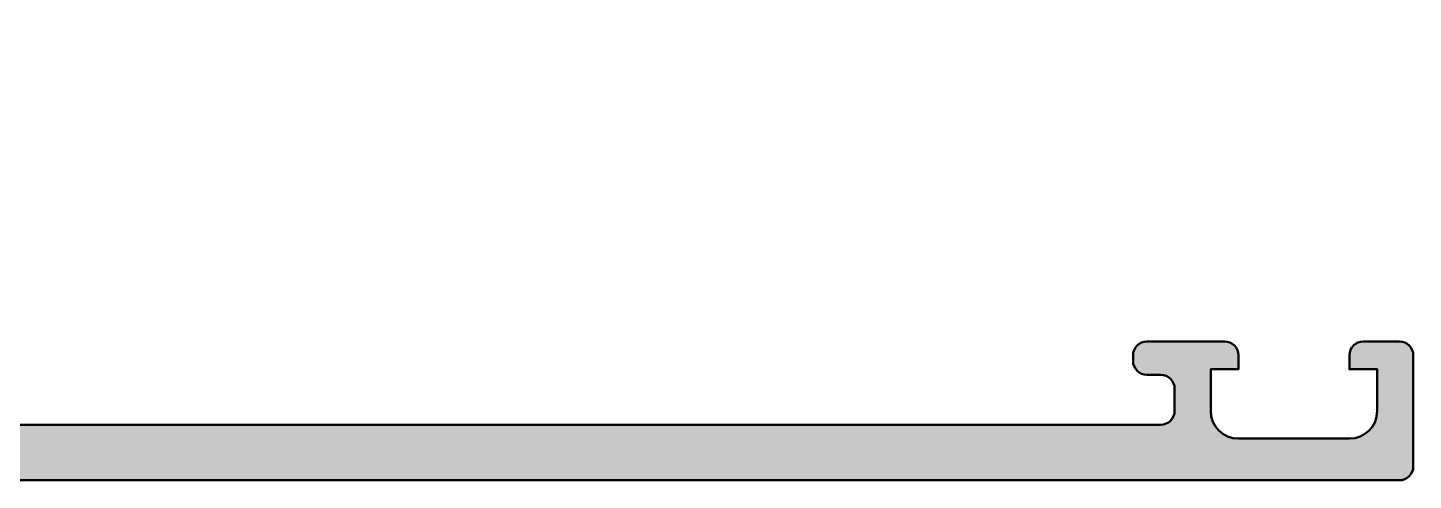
# Model space of a CAD drawing. Extents: x 0 to 107, y 0 to 90.
# Drawn here: x 57.07 to 107, y 0 to 16.3 of the extents above; entities that cross this region are included whole.
import ezdxf

# ---------------------------------------------------------------- set-up
doc = ezdxf.new("R2010")
doc.units = 0
doc.layers.add('0S-Alu contour', color=7, linetype='Continuous', lineweight=50)
doc.layers.add('0S-Alu hatch', color=252, linetype='Continuous', lineweight=25)

# ---------------------------------------------------------------- blocks, each defined once
blk = doc.blocks.new('462580__AE977219_CE54_4186_94C7_4230D9672D73_')
at = {"layer": '0S-Alu hatch'}
h = blk.add_hatch(color=256, dxfattribs=at)
edge = h.paths.add_edge_path()
edge.add_ellipse((50.10000000000005, 3.431119354686243), major_axis=(-1.000000000000035, 0), ratio=1, start_angle=0, end_angle=85.91438322002278, ccw=False)
edge.add_line((49.10000000000001, 3.43111935468624), (49.1, 10.1))
edge.add_ellipse((49.6, 10.10000015128488), major_axis=(-0.5000000000000301, 0), ratio=1, start_angle=-89.99999999999591, end_angle=1.732971230694602e-05, ccw=False)
edge.add_line((49.59999999999997, 10.60000015128491), (50.5, 10.60000000000001))
edge.add_arc((50.50000000000004, 11.10000015128486), 0.4999999999999574, 269.9999999999951, 360)
edge.add_line((51, 11.10000015128486), (51.00000000000001, 12.4998629859011))
edge.add_ellipse((51.07883680233441, 12.7673838415071), major_axis=(-0.2788954097622999, 0), ratio=1, start_angle=-1.1645648168134244, end_angle=73.58006877694788, ccw=False)
edge.add_line((50.79999900000001, 12.77305213717746), (50.79999900000002, 13.22664598589257))
edge.add_ellipse((51.07886710018399, 13.23230679019579), major_axis=(-0.2789255492162316, 0), ratio=1, start_angle=-73.57540492508872, end_angle=1.1628997974455046, ccw=False)
edge.add_line((51.00000000000001, 13.49985013717745), (51.00000000000002, 15.37986098590108))
edge.add_arc((50.70000000000002, 15.37986113718598), 0.2999999999999971, 359.9999711101367, 450)
edge.add_line((50.70000000000002, 15.67986113718598), (49.72002568095724, 15.67986098590108))
edge.add_arc((49.72002568095724, 15.37986113718597), 0.3000000000000096, 90, 180)
edge.add_line((49.42002568095722, 15.37986113718596), (49.42002568095723, 12.61986298590108))
edge.add_ellipse((49.30016269505614, 12.61986313718614), major_axis=(-0.1198629859011961, 0), ratio=1, start_angle=90.00000000003058, end_angle=179.9999276807861, ccw=False)
edge.add_line((49.3001626950562, 12.50000015128494), (44.99994439642525, 12.50000000000005))
edge.add_ellipse((44.99994465468481, 13.00000025825956), major_axis=(-0.50000025825958, 0), ratio=1, start_angle=1.2253957095254009e-05, end_angle=89.9999704056504, ccw=False)
edge.add_line((44.49994439642524, 13.00000015128501), (44.49994439642535, 13.70000000000018))
edge.add_line((44.49994439642535, 13.70000000000018), (45.88143985404754, 16.09282032302732))
edge.add_arc((45.76182461177673, 16.16188036663647), 0.138119784648486, 329.9999456508516, 453.6515491367406)
edge.add_arc((46.07146175672486, 11.31000108375469), 4.999869236974165, 93.65154913674321, 116.1005569611629)
edge.add_ellipse((42.99997219821259, 17.600057554792), major_axis=(-2.000063781674514, 0), ratio=1, start_angle=64.15806723683357, end_angle=115.84193276316671, ccw=False)
edge.add_arc((39.9284826397003, 11.31000108375472), 4.999869236974149, 63.89944303883679, 86.34845086325629)
edge.add_arc((40.23811978464847, 16.16188036663646), 0.1381197846485002, 86.34845086325679, 210.0000000000027)
edge.add_line((40.11850454237763, 16.09282047431221), (41.49999999999984, 13.70000000000019))
edge.add_line((41.49999999999984, 13.70000000000019), (41.49999999999991, 13.00000000000009))
edge.add_ellipse((40.99999999999992, 13.00000015128496), major_axis=(-0.5000000000000158, 0), ratio=1, start_angle=90.00000000000159, end_angle=179.9999826702878, ccw=False)
edge.add_line((40.99999999999993, 12.50000015128495), (36.69983730494378, 12.50000000000005))
edge.add_ellipse((36.69983756320365, 12.61986324416072), major_axis=(-0.119863244160942, 0), ratio=1, start_angle=5.113384287369627e-05, end_angle=89.99987654930851, ccw=False)
edge.add_line((36.57997431904276, 12.61986313718598), (36.57997431904276, 15.37986098590107))
edge.add_arc((36.27997431904275, 15.37986113718596), 0.3000000000000043, 359.9999711101367, 450.0000000000027)
edge.add_line((36.27997431904274, 15.67986113718597), (35.29999999999998, 15.67986098590108))
edge.add_arc((35.29999999999998, 15.37986113718597), 0.3000000000000025, 90, 180)
edge.add_line((34.99999999999997, 15.37986113718597), (34.99999999999996, 13.49984998589256))
edge.add_ellipse((34.92113326019448, 13.23230690899787), major_axis=(-0.2789251882527402, 0), ratio=1, start_angle=178.8371053712857, end_angle=253.5754602446128, ccw=False)
edge.add_line((35.20000099999997, 13.22664613717746), (35.20000099999998, 12.77305198589258))
edge.add_ellipse((34.92116355800332, 12.76738372271176), major_axis=(-0.2788950488386738, 0), ratio=1, start_angle=106.419875899164, end_angle=181.1645596481263, ccw=False)
edge.add_line((35.00000000000001, 12.49986313718603), (34.99999999999999, 11.09999999999998))
edge.add_arc((35.49999999999997, 11.10000015128489), 0.4999999999999858, 180.0000173297123, 269.9999999999984)
edge.add_line((35.49999999999996, 10.6000001512849), (36.40000000000001, 10.60000000000001))
edge.add_ellipse((36.40000025825936, 10.10000025825946), major_axis=(-0.4999997417406209, 0), ratio=1, start_angle=179.999987746043, end_angle=270.0000295943558, ccw=False)
edge.add_line((36.89999999999996, 10.1000001512849), (36.89999999999998, 3.431119203401324))
edge.add_ellipse((35.89999999999996, 3.431119354686239), major_axis=(-1.000000000000025, 0), ratio=1, start_angle=94.08561677997523, end_angle=179.999991377309, ccw=False)
edge.add_line((35.97124704998788, 2.433660654855476), (29.9, 2.000000000000013))
edge.add_line((29.9, 2.000000000000013), (9.099999999999987, 1.999999999999998))
edge.add_ellipse((9.100000258259582, 2.500000258259502), major_axis=(-0.5000002582595707, 0), ratio=1, start_angle=1.2253957095254009e-05, end_angle=89.99997040564563, ccw=False)
edge.add_line((8.600000000000023, 2.500000151284906), (8.600000000000023, 3.299999999999997))
edge.add_ellipse((9.10000000000004, 3.300000151284852), major_axis=(-0.5000000000000407, 0), ratio=1, start_angle=-89.99999999999841, end_angle=1.732971230694602e-05, ccw=False)
edge.add_line((9.100000000000026, 3.800000151284893), (9.600000000000025, 3.799999999999998))
edge.add_arc((9.600000000000023, 4.300000151284892), 0.4999999999999996, 270.0000000000002, 360)
edge.add_line((10.10000000000002, 4.300000151284895), (10.10000000000002, 4.499999999999999))
edge.add_arc((9.600000000000023, 4.500000151284895), 0.4999999999999983, 359.9999826702877, 450)
edge.add_line((9.600000000000023, 5.000000151284893), (6.800000000000011, 4.999999999999999))
edge.add_arc((6.800000000000011, 4.500000151284893), 0.5, 90, 180)
edge.add_line((6.300000000000011, 4.500000151284892), (6.300000000000011, 4))
edge.add_line((6.300000000000011, 4), (7.300000000000011, 4))
edge.add_line((7.300000000000011, 4), (7.300000000000011, 2.500000000000005))
edge.add_ellipse((6.300000000000001, 2.500000151284914), major_axis=(-1.000000000000021, 0), ratio=1, start_angle=90.00000000000063, end_angle=179.999991377309, ccw=False)
edge.add_line((6.300000000000012, 1.500000151284893), (2.300000000000012, 1.499999999999998))
edge.add_ellipse((2.300000258259527, 2.500000258259489), major_axis=(-1.000000258259523, 0), ratio=1, start_angle=6.156649305921746e-06, end_angle=89.99998520282361, ccw=False)
edge.add_line((1.300000000000011, 2.500000151284895), (1.300000000000011, 3.999999999999998))
edge.add_line((1.300000000000011, 3.999999999999998), (2.300000000000011, 3.999999999999999))
edge.add_line((2.300000000000011, 3.999999999999999), (2.300000000000011, 4.5))
edge.add_arc((1.800000000000015, 4.500000151284897), 0.4999999999999963, 359.9999826702877, 450)
edge.add_line((1.800000000000014, 5.000000151284893), (0.4999999999999999, 4.999999999999999))
edge.add_arc((0.4999999999999999, 4.500000151284893), 0.5, 90.00000000000003, 180)
edge.add_line((-2e-16, 4.500000151284893), (1e-16, 0.5))
edge.add_arc((0.5, 0.500000151284895), 0.5, 180.0000173297123, 269.9999999999999)
edge.add_line((0.4999999999999998, 1.512848948e-07), (106.5, 4e-16))
edge.add_arc((106.5, 0.5000001512848968), 0.5000000000000016, 269.9999999999984, 360)
edge.add_line((107, 0.5000001512848918), (107, 4.500000000000023))
edge.add_arc((106.5, 4.500000151284925), 0.4999999999999716, 359.9999826702877, 449.9999999999984)
edge.add_line((106.5, 5.000000151284896), (105.1999999999999, 4.999999999999998))
edge.add_arc((105.1999999999999, 4.500000151284907), 0.4999999999999858, 90.00000000000325, 180)
edge.add_line((104.6999999999999, 4.500000151284885), (104.7, 3.999999999999999))
edge.add_line((104.7, 3.999999999999999), (105.7, 3.999999999999999))
edge.add_line((105.7, 3.999999999999999), (105.7, 2.5))
edge.add_ellipse((104.6999999999999, 2.500000151284957), major_axis=(-1.000000000000053, 0), ratio=1, start_angle=89.9999999999975, end_angle=179.999991377309, ccw=False)
edge.add_line((104.6999999999999, 1.500000151284898), (100.7, 1.499999999999999))
edge.add_ellipse((100.7000002582595, 2.500000258259503), major_axis=(-1.000000258259537, 0), ratio=1, start_angle=6.156649305921746e-06, end_angle=89.99998520282338, ccw=False)
edge.add_line((99.69999999999997, 2.500000151284895), (99.69999999999997, 4))
edge.add_line((99.69999999999997, 4), (100.7, 4))
edge.add_line((100.7, 4), (100.6999999999999, 4.500000000000045))
edge.add_arc((100.2, 4.500000151284957), 0.499999999999929, 359.9999826702877, 450)
edge.add_line((100.2, 5.000000151284886), (97.39999999999998, 5))
edge.add_arc((97.39999999999996, 4.500000151284907), 0.4999999999999885, 89.99999999999837, 180)
edge.add_line((96.89999999999996, 4.500000151284923), (96.89999999999996, 4.29999999999997))
edge.add_arc((97.39999999999998, 4.300000151284895), 0.5, 180.0000173297123, 270.0000000000033)
edge.add_line((97.4, 3.800000151284895), (97.89999999999995, 3.799999999999998))
edge.add_ellipse((97.9000002582593, 3.300000258259397), major_axis=(-0.4999997417406675, 0), ratio=1, start_angle=179.999987746043, end_angle=270.00002959435665, ccw=False)
edge.add_line((98.39999999999996, 3.300000151284856), (98.40000000000003, 2.500000000000074))
edge.add_ellipse((97.89999999999996, 2.500000151284987), major_axis=(-0.500000000000094, 0), ratio=1, start_angle=90.00000000000159, end_angle=179.9999826702878, ccw=False)
edge.add_line((97.89999999999999, 2.000000151284895), (56.10000000000002, 2.000000000000014))
edge.add_line((56.10000000000002, 2.000000000000014), (50.0287529500121, 2.433660654855476))
edge = h.paths.add_edge_path()
edge.add_line((38.89999999999999, 10.90000000000001), (47.09999999999999, 10.90000000000001))
edge.add_ellipse((47.09999999999999, 10.4000001512849), major_axis=(-0.5, 0), ratio=1, start_angle=179.9999826702878, end_angle=270, ccw=False)
edge.add_line((47.6, 10.40000000000001), (47.6, 2.200000151284889))
edge.add_ellipse((47.09999999999999, 2.20000015128489), major_axis=(-0.5, 0), ratio=1, start_angle=90, end_angle=180, ccw=False)
edge.add_line((47.09999999999999, 1.699999999999995), (38.89999999999999, 1.70000015128489))
edge.add_ellipse((38.89999999999999, 2.20000015128489), major_axis=(-0.5, 0), ratio=1, start_angle=1.732971230694602e-05, end_angle=90, ccw=False)
edge.add_line((38.39999999999998, 2.199999999999995), (38.39999999999998, 10.4000001512849))
edge.add_ellipse((38.89999999999999, 10.4000001512849), major_axis=(-0.5, 0), ratio=1, start_angle=270, end_angle=360, ccw=False)
at = {"layer": '0S-Alu contour', "color": 7}
for points in [[(40.11850454237763, 16.09282047431221), (41.49999999999984, 13.70000000000019), (41.49999999999991, 13.00000000000009)], [(44.49994439642524, 13.00000015128501), (44.49994439642535, 13.70000000000018), (45.88143985404754, 16.09282032302732)], [(36.27997431904274, 15.67986113718597), (35.29999999999998, 15.67986098590108)], [(50.70000000000002, 15.67986113718598), (49.72002568095724, 15.67986098590108)], [(34.99999999999997, 15.37986113718597), (34.99999999999996, 13.49984998589256)], [(36.57997431904276, 12.61986313718598), (36.57997431904276, 15.37986098590107)], [(49.42002568095722, 15.37986113718596), (49.42002568095723, 12.61986298590108)], [(51.00000000000001, 13.49985013717745), (51.00000000000002, 15.37986098590108)], [(35.20000099999997, 13.22664613717746), (35.20000099999998, 12.77305198589258)], [(50.79999900000001, 12.77305213717746), (50.79999900000002, 13.22664598589257)], [(35.00000000000001, 12.49986313718603), (34.99999999999999, 11.09999999999998)], [(40.99999999999993, 12.50000015128495), (36.69983730494378, 12.50000000000005)], [(49.3001626950562, 12.50000015128494), (44.99994439642525, 12.50000000000005)], [(51, 11.10000015128486), (51.00000000000001, 12.4998629859011)], [(35.49999999999996, 10.6000001512849), (36.40000000000001, 10.60000000000001)], [(38.89999999999999, 10.90000000000001), (47.09999999999999, 10.90000000000001)], [(49.59999999999997, 10.60000015128491), (50.5, 10.60000000000001)], [(36.89999999999996, 10.1000001512849), (36.89999999999998, 3.431119203401324)], [(38.39999999999998, 2.199999999999995), (38.39999999999998, 10.4000001512849)], [(47.6, 10.40000000000001), (47.6, 2.20000015128489)], [(49.10000000000001, 3.43111935468624), (49.1, 10.1)], [(1.800000000000014, 5.000000151284893), (0.4999999999999999, 4.999999999999999)], [(9.600000000000023, 5.000000151284893), (6.800000000000011, 4.999999999999999)], [(100.2, 5.000000151284886), (97.39999999999998, 5)], [(106.5, 5.000000151284896), (105.1999999999999, 4.999999999999998)], [(-2e-16, 4.500000151284893), (1e-16, 0.5)], [(1.300000000000011, 2.500000151284895), (1.300000000000011, 3.999999999999998), (2.300000000000011, 3.999999999999999), (2.300000000000011, 4.5)], [(6.300000000000011, 4.500000151284892), (6.300000000000011, 4), (7.300000000000011, 4), (7.300000000000011, 2.500000000000005)], [(10.10000000000002, 4.300000151284895), (10.10000000000002, 4.499999999999999)], [(96.89999999999996, 4.500000151284923), (96.89999999999996, 4.29999999999997)], [(99.69999999999997, 2.500000151284895), (99.69999999999997, 4), (100.7, 4), (100.6999999999999, 4.500000000000045)], [(104.6999999999999, 4.500000151284885), (104.7, 3.999999999999999), (105.7, 3.999999999999999), (105.7, 2.5)], [(107, 0.5000001512848918), (107, 4.500000000000023)], [(9.100000000000026, 3.800000151284893), (9.600000000000025, 3.799999999999998)], [(97.4, 3.800000151284895), (97.89999999999995, 3.799999999999998)], [(8.600000000000023, 2.500000151284906), (8.600000000000023, 3.299999999999997)], [(98.39999999999996, 3.300000151284856), (98.40000000000003, 2.500000000000074)], [(35.97124704998788, 2.433660654855476), (29.9, 2.000000000000013), (9.099999999999987, 1.999999999999998)], [(97.89999999999999, 2.000000151284895), (56.10000000000002, 2.000000000000014), (50.0287529500121, 2.433660654855476)], [(6.300000000000012, 1.500000151284893), (2.300000000000012, 1.499999999999998)], [(47.09999999999999, 1.699999999999995), (38.89999999999999, 1.70000015128489)], [(104.6999999999999, 1.500000151284898), (100.7, 1.499999999999999)], [(0.4999999999999998, 1.512848948e-07), (106.5, 4e-16)]]:
    blk.add_lwpolyline(points, dxfattribs=at)
for centre, radius, start, end in [((40.23811978464847, 16.16188036663646), 0.1381197846485002, 86.34845086325679, 210.0000000000027), ((39.9284826397003, 11.31000108375472), 4.999869236974149, 63.89944303883679, 86.34845086325629), ((46.07146175672486, 11.31000108375469), 4.999869236974165, 93.65154913674321, 116.1005569611629), ((45.76182461177673, 16.16188036663647), 0.138119784648486, 329.9999456508516, 93.65154913674066), ((35.29999999999998, 15.37986113718597), 0.3000000000000025, 90, 180), ((36.27997431904275, 15.37986113718596), 0.3000000000000043, 359.9999711101367, 90.00000000000273), ((49.72002568095724, 15.37986113718597), 0.3000000000000096, 90, 180), ((50.70000000000002, 15.37986113718598), 0.2999999999999971, 359.9999711101367, 90), ((35.49999999999997, 11.10000015128489), 0.4999999999999858, 180.0000173297123, 269.9999999999984), ((50.50000000000004, 11.10000015128486), 0.4999999999999574, 269.9999999999951, 0), ((0.4999999999999999, 4.500000151284893), 0.5, 90.00000000000003, 180), ((1.800000000000015, 4.500000151284897), 0.4999999999999963, 359.9999826702877, 90.0000000000001), ((6.800000000000011, 4.500000151284893), 0.5, 90, 180), ((9.600000000000023, 4.500000151284895), 0.4999999999999983, 359.9999826702877, 90), ((97.39999999999996, 4.500000151284907), 0.4999999999999885, 89.99999999999837, 180), ((100.2, 4.500000151284957), 0.499999999999929, 359.9999826702877, 90), ((105.1999999999999, 4.500000151284907), 0.4999999999999858, 90.00000000000325, 180), ((106.5, 4.500000151284925), 0.4999999999999716, 359.9999826702877, 89.99999999999837), ((9.600000000000023, 4.300000151284892), 0.4999999999999996, 270.0000000000002, 0), ((97.39999999999998, 4.300000151284895), 0.5, 180.0000173297123, 270.0000000000033), ((0.5, 0.500000151284895), 0.5, 180.0000173297123, 269.9999999999999), ((106.5, 0.5000001512848968), 0.5000000000000016, 269.9999999999984, 0)]:
    blk.add_arc(centre, radius, start, end, dxfattribs=at)
at = {"layer": '0S-Alu contour', "color": 7, "extrusion": (0, 0, -1)}
for centre, radius, start, end in [((-42.99997219821259, 17.600057554792), 2.000063781674514, 244.1580672368333, 295.8419327631665), ((-34.92113326019448, 13.23230690899787), 0.2789251882527402, 106.4245397553872, 181.1628946287144), ((-51.07886710018399, 13.23230679019579), 0.2789255492162316, 358.8371002025545, 73.5754049250888), ((-40.99999999999992, 13.00000015128496), 0.5000000000000158, 180.0000173297123, 269.9999999999984), ((-44.99994465468481, 13.00000025825956), 0.50000025825958, 270.0000295943496, 359.9999877460429), ((-34.92116355800332, 12.76738372271176), 0.2788950488386739, 178.8354403518737, 253.580124100836), ((-36.69983756320365, 12.61986324416072), 0.119863244160942, 270.0001234506915, 359.9999488661571), ((-49.30016269505614, 12.61986313718614), 0.1198629859011961, 180.000072319214, 269.9999999999694), ((-51.07883680233441, 12.7673838415071), 0.2788954097622999, 286.4199312230521, 1.164564816813331), ((-36.40000025825936, 10.10000025825946), 0.4999997417406209, 89.9999704056442, 180.0000122539571), ((-38.89999999999999, 10.4000001512849), 0.5, 0, 90), ((-47.09999999999999, 10.4000001512849), 0.5, 90, 180.0000173297123), ((-49.6, 10.10000015128488), 0.5000000000000301, 359.9999826702877, 89.99999999999594), ((-9.10000000000004, 3.300000151284852), 0.5000000000000407, 359.9999826702877, 89.99999999999837), ((-97.9000002582593, 3.300000258259397), 0.4999997417406675, 89.99997040564338, 180.0000122539571), ((-35.89999999999996, 3.431119354686239), 1.000000000000025, 180.0000086226911, 265.9143832200248), ((-50.10000000000005, 3.431119354686243), 1.000000000000035, 274.0856167799772, 0), ((-2.300000258259527, 2.500000258259489), 1.000000258259523, 270.0000147971764, 359.9999938433507), ((-6.300000000000001, 2.500000151284914), 1.000000000000021, 180.0000086226911, 269.9999999999994), ((-9.100000258259582, 2.500000258259502), 0.5000002582595707, 270.0000295943544, 359.9999877460429), ((-97.89999999999996, 2.500000151284987), 0.500000000000094, 180.0000173297123, 269.9999999999984), ((-100.7000002582595, 2.500000258259503), 1.000000258259537, 270.0000147971766, 359.9999938433507), ((-104.6999999999999, 2.500000151284957), 1.000000000000053, 180.0000086226911, 270.0000000000025), ((-38.89999999999999, 2.20000015128489), 0.5, 270, 359.9999826702877), ((-47.09999999999999, 2.20000015128489), 0.5, 180, 270)]:
    blk.add_arc(centre, radius, start, end, dxfattribs=at)
blk = doc.blocks.new('442480__649F8874_664E_4450_81D0_AAE000C93B80_')
at = {"layer": '0S-Alu contour', "color": 7}
blk.add_blockref('462580__AE977219_CE54_4186_94C7_4230D9672D73_', (0, 0), dxfattribs=at)

msp = doc.modelspace()

# ---------------------------------------------------------------- block references
at = {"layer": '0S-Alu contour', "color": 7}
msp.add_blockref('442480__649F8874_664E_4450_81D0_AAE000C93B80_', (0, 0), dxfattribs=at)

doc.saveas('drawing.dxf')
